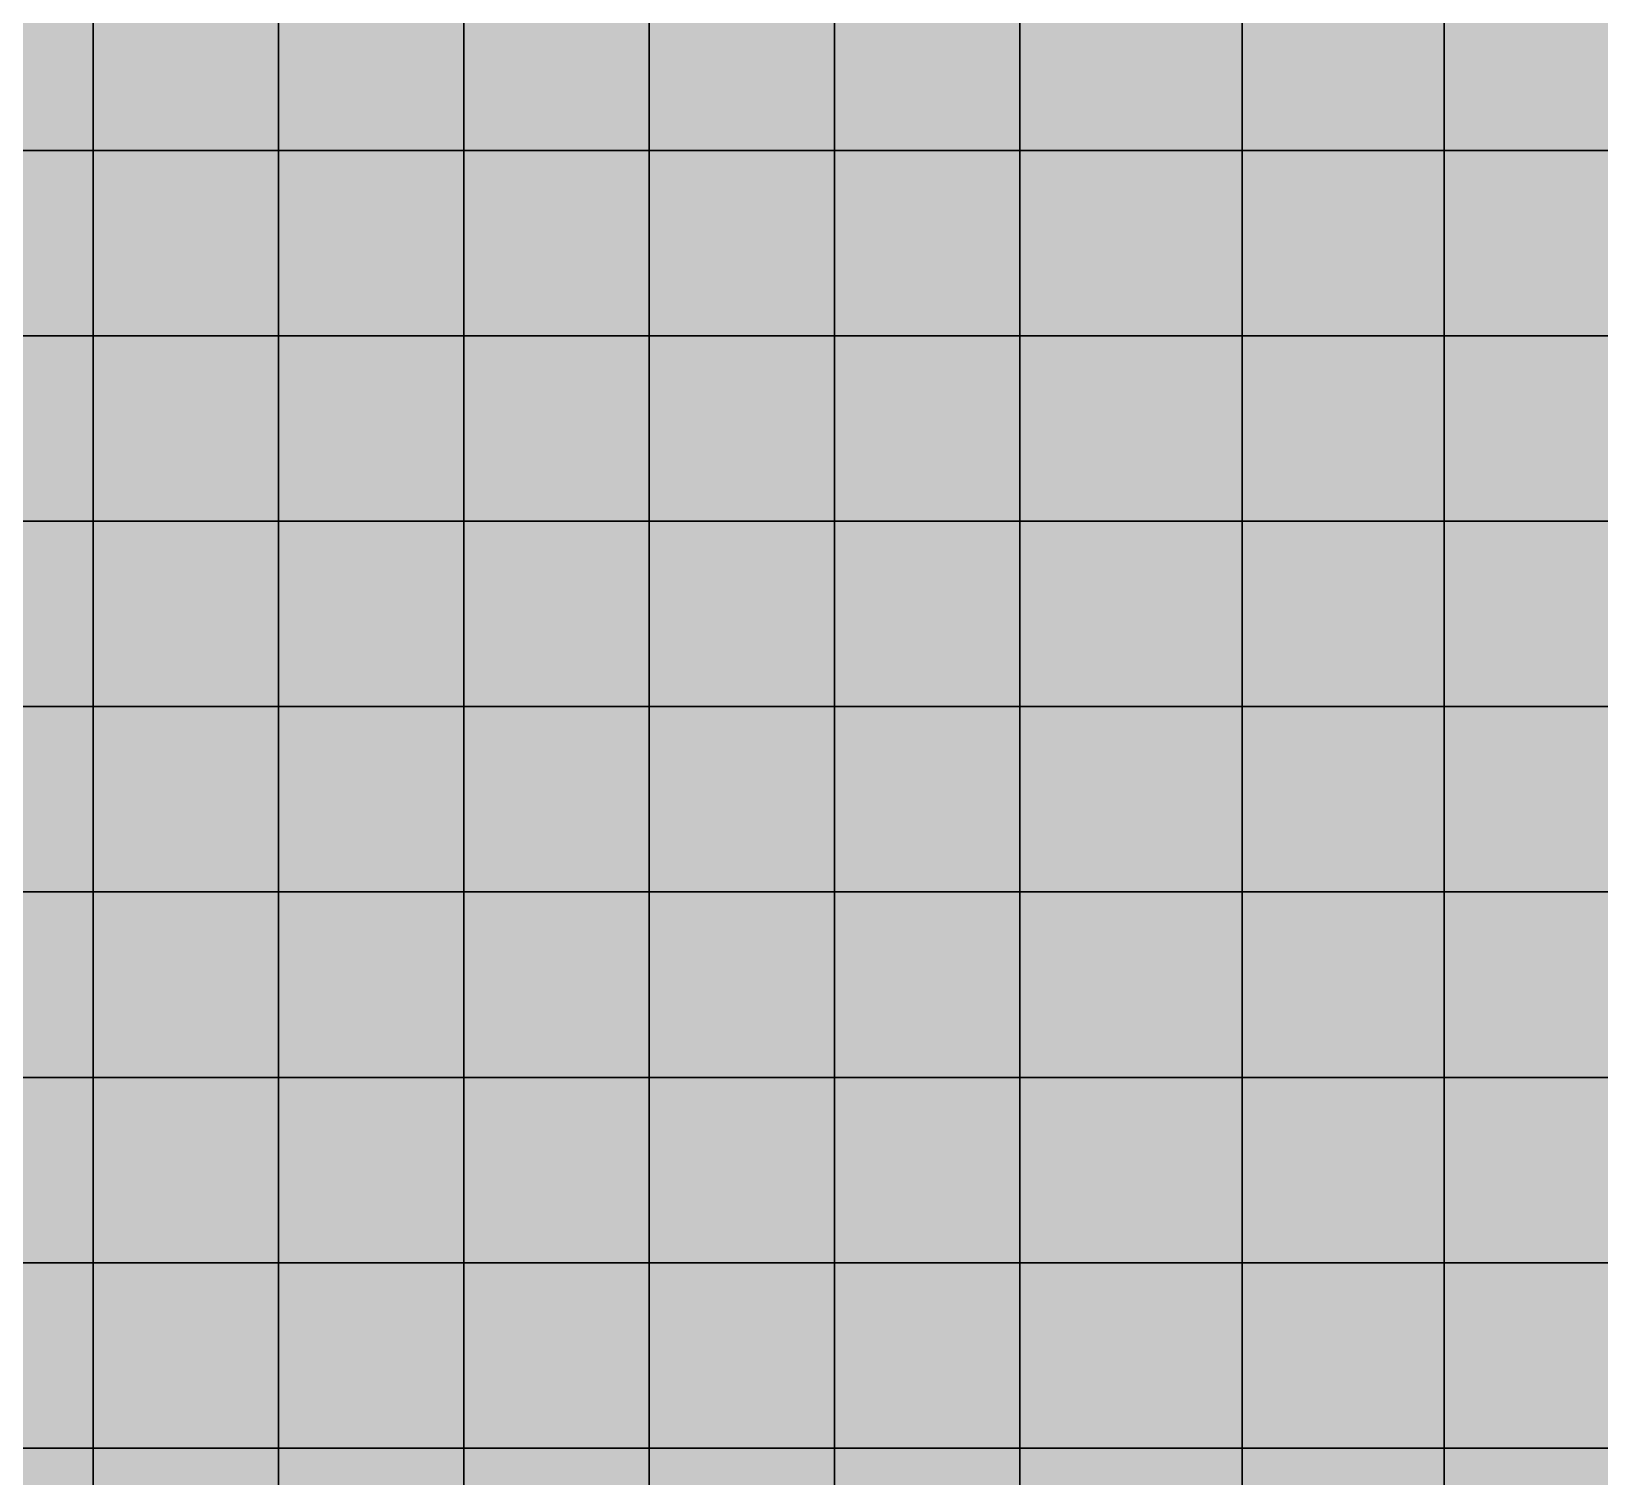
# Model space of a CAD drawing. Header units: inches. Extents: x -100 to 147, y -140 to 41.
# Drawn here: x 16.98 to 25.44, y -18.15 to -10.36 of the extents above; entities that cross this region are included whole.
import ezdxf

# ---------------------------------------------------------------- set-up
doc = ezdxf.new("R2010")
doc.units = ezdxf.units.IN
doc.header["$MEASUREMENT"] = 0
for name, color, linetype in [('Contour 1-01', 7, 'Continuous'), ('Contour 1-02', 7, 'Continuous'), ('Contour 1-03', 7, 'Continuous'), ('Contour 1-04', 7, 'Continuous'), ('Contour 1-05', 7, 'Continuous'), ('Contour 1-06', 7, 'Continuous'), ('Mesh-joint-vd-s2', 7, 'Continuous'), ('Mesh-joint-vd-s3', 7, 'Continuous'), ('Mesh-セル中詰(水中)', 7, 'Continuous'), ('Mesh-事前混合処理土', 7, 'Continuous'), ('Mesh-梁①(両端)', 7, 'Continuous'), ('Mesh-梁③(円周)', 7, 'Continuous'), ('Mesh-深層混合処理(水中)', 7, 'Continuous'), ('Undeformed Mesh-セル中詰(水中)', 7, 'Continuous'), ('Undeformed Mesh-事前混合処理土', 7, 'Continuous'), ('Undeformed Mesh-深層混合処理(水中)', 7, 'Continuous')]:
    doc.layers.add(name, color=color, linetype=linetype)

msp = doc.modelspace()

# ---------------------------------------------------------------- linework, layer by layer
at = {"color": 7, "true_color": 0xffffff, "transparency": 33554687}
for p, q in [((23.51, -11), (23.51, -10)), ((12.25, -11), (23.51, -11)), ((23.51, -12), (23.51, -11)), ((23.51, -11), (23.51, -11)), ((23.51, -11), (23.51, -11)), ((12.25, -12), (23.51, -12)), ((23.51, -13), (23.51, -12)), ((23.51, -12), (23.51, -12)), ((23.51, -12), (23.51, -12)), ((12.25, -13), (23.51, -13)), ((23.51, -14), (23.51, -13)), ((23.51, -13), (23.51, -13)), ((23.51, -13), (23.51, -13)), ((12.25, -14), (23.51, -14)), ((23.51, -15), (23.51, -14)), ((23.51, -14), (23.51, -14)), ((23.51, -14), (23.51, -14)), ((12.25, -15), (23.51, -15)), ((23.51, -16), (23.51, -15)), ((23.51, -15), (23.51, -15)), ((23.51, -15), (23.51, -15)), ((12.25, -16), (23.51, -16)), ((23.51, -17), (23.51, -16)), ((23.51, -16), (23.51, -16)), ((23.51, -16), (23.51, -16)), ((12.25, -17), (23.51, -17)), ((23.51, -18), (23.51, -17)), ((23.51, -17), (23.51, -17)), ((23.51, -17), (23.51, -17)), ((12.25, -18), (23.51, -18)), ((23.51, -19), (23.51, -18)), ((23.51, -18), (23.51, -18)), ((23.51, -18), (23.51, -18))]:
    msp.add_line(p, q, dxfattribs=at)
for points in [[(17.31103, -10), (16.31103, -10), (16.31103, -11)], [(17.31103, -10), (16.31103, -11), (17.31103, -11)], [(17.31103, -10), (17.31103, -11), (18.31103, -11)], [(17.31103, -10), (18.31103, -11), (18.31103, -10)], [(18.31103, -10), (18.31103, -11), (19.31103, -11)], [(18.31103, -10), (19.31103, -11), (19.31103, -10)], [(20.31103, -10), (19.31103, -10), (19.31103, -11)], [(20.31103, -10), (19.31103, -11), (20.31103, -11)], [(20.31103, -10), (20.31103, -11), (21.31103, -11)], [(20.31103, -10), (21.31103, -11), (21.31103, -10)], [(22.31103, -10), (21.31103, -10), (21.31103, -11)], [(22.31103, -10), (21.31103, -11), (22.31103, -11)], [(23.51, -11), (23.51, -10), (22.31103, -10)], [(23.51, -11), (22.31103, -10), (22.31103, -11)], [(23.51, -10), (23.51, -11), (24.6, -11)], [(23.51, -10), (24.6, -11), (24.6, -10)], [(24.6, -10), (24.6, -11), (25.7, -11)], [(24.6, -10), (25.7, -11), (25.7, -10)], [(17.31103, -11), (16.31103, -11), (16.31103, -12)], [(17.31103, -11), (16.31103, -12), (17.31103, -12)], [(17.31103, -11), (17.31103, -12), (18.31103, -12)], [(17.31103, -11), (18.31103, -12), (18.31103, -11)], [(18.31103, -11), (18.31103, -12), (19.31103, -12)], [(18.31103, -11), (19.31103, -12), (19.31103, -11)], [(19.31103, -11), (19.31103, -12), (20.31103, -12)], [(19.31103, -11), (20.31103, -12), (20.31103, -11)], [(20.31103, -11), (20.31103, -12), (21.31103, -12)], [(20.31103, -11), (21.31103, -12), (21.31103, -11)], [(22.31103, -11), (21.31103, -11), (21.31103, -12)], [(22.31103, -11), (21.31103, -12), (22.31103, -12)], [(23.51, -12), (23.51, -11), (22.31103, -11)], [(23.51, -12), (22.31103, -11), (22.31103, -12)], [(23.51, -11), (23.51, -12), (24.6, -12)], [(23.51, -11), (24.6, -12), (24.6, -11)], [(24.6, -11), (24.6, -12), (25.7, -12)], [(24.6, -11), (25.7, -12), (25.7, -11)], [(17.31103, -12), (16.31103, -12), (16.31103, -13)], [(17.31103, -12), (16.31103, -13), (17.31103, -13)], [(17.31103, -12), (17.31103, -13), (18.31103, -13)], [(17.31103, -12), (18.31103, -13), (18.31103, -12)], [(18.31103, -12), (18.31103, -13), (19.31103, -13)], [(18.31103, -12), (19.31103, -13), (19.31103, -12)], [(19.31103, -12), (19.31103, -13), (20.31103, -13)], [(19.31103, -12), (20.31103, -13), (20.31103, -12)], [(20.31103, -12), (20.31103, -13), (21.31103, -13)], [(20.31103, -12), (21.31103, -13), (21.31103, -12)], [(21.31103, -12), (21.31103, -13), (22.31103, -13)], [(21.31103, -12), (22.31103, -13), (22.31103, -12)], [(23.51, -13), (23.51, -12), (22.31103, -12)], [(23.51, -13), (22.31103, -12), (22.31103, -13)], [(23.51, -12), (23.51, -13), (24.6, -13)], [(23.51, -12), (24.6, -13), (24.6, -12)], [(24.6, -12), (24.6, -13), (25.7, -13)], [(24.6, -12), (25.7, -13), (25.7, -12)], [(17.31103, -13), (16.31103, -13), (16.31103, -14)], [(17.31103, -13), (16.31103, -14), (17.31103, -14)], [(17.31103, -13), (17.31103, -14), (18.31103, -14)], [(17.31103, -13), (18.31103, -14), (18.31103, -13)], [(18.31103, -13), (18.31103, -14), (19.31103, -14)], [(18.31103, -13), (19.31103, -14), (19.31103, -13)], [(19.31103, -13), (19.31103, -14), (20.31103, -14)], [(19.31103, -13), (20.31103, -14), (20.31103, -13)], [(20.31103, -13), (20.31103, -14), (21.31103, -14)], [(20.31103, -13), (21.31103, -14), (21.31103, -13)], [(22.31103, -13), (21.31103, -13), (21.31103, -14)], [(22.31103, -13), (21.31103, -14), (22.31103, -14)], [(23.51, -14), (23.51, -13), (22.31103, -13)], [(23.51, -14), (22.31103, -13), (22.31103, -14)], [(23.51, -13), (23.51, -14), (24.6, -14)], [(23.51, -13), (24.6, -14), (24.6, -13)], [(24.6, -13), (24.6, -14), (25.7, -14)], [(24.6, -13), (25.7, -14), (25.7, -13)], [(17.31103, -14), (16.31103, -14), (16.31103, -15)], [(17.31103, -14), (16.31103, -15), (17.31103, -15)], [(18.31103, -14), (17.31103, -14), (17.31103, -15)], [(18.31103, -14), (17.31103, -15), (18.31103, -15)], [(19.31103, -14), (18.31103, -14), (18.31103, -15)], [(19.31103, -14), (18.31103, -15), (19.31103, -15)], [(20.31103, -14), (19.31103, -14), (19.31103, -15)], [(20.31103, -14), (19.31103, -15), (20.31103, -15)], [(20.31103, -14), (20.31103, -15), (21.31103, -15)], [(20.31103, -14), (21.31103, -15), (21.31103, -14)], [(22.31103, -14), (21.31103, -14), (21.31103, -15)], [(22.31103, -14), (21.31103, -15), (22.31103, -15)], [(23.51, -14), (22.31103, -14), (22.31103, -15)], [(23.51, -14), (22.31103, -15), (23.51, -15)], [(24.6, -14), (23.51, -14), (23.51, -15)], [(24.6, -14), (23.51, -15), (24.6, -15)], [(25.7, -14), (24.6, -14), (24.6, -15)], [(25.7, -14), (24.6, -15), (25.7, -15)], [(17.31103, -15), (16.31103, -15), (16.31103, -16)], [(17.31103, -15), (16.31103, -16), (17.31103, -16)], [(17.31103, -15), (17.31103, -16), (18.31103, -16)], [(17.31103, -15), (18.31103, -16), (18.31103, -15)], [(18.31103, -15), (18.31103, -16), (19.31103, -16)], [(18.31103, -15), (19.31103, -16), (19.31103, -15)], [(19.31103, -15), (19.31103, -16), (20.31103, -16)], [(19.31103, -15), (20.31103, -16), (20.31103, -15)], [(20.31103, -15), (20.31103, -16), (21.31103, -16)], [(20.31103, -15), (21.31103, -16), (21.31103, -15)], [(21.31103, -15), (21.31103, -16), (22.31103, -16)], [(21.31103, -15), (22.31103, -16), (22.31103, -15)], [(22.31103, -15), (22.31103, -16), (23.51, -16)], [(22.31103, -15), (23.51, -16), (23.51, -15)], [(23.51, -16), (24.6, -16), (24.6, -15)], [(23.51, -16), (24.6, -15), (23.51, -15)], [(24.6, -15), (24.6, -16), (25.7, -16)], [(24.6, -15), (25.7, -16), (25.7, -15)], [(17.31103, -16), (16.31103, -16), (16.31103, -17)], [(17.31103, -16), (16.31103, -17), (17.31103, -17)], [(18.31103, -16), (17.31103, -16), (17.31103, -17)], [(18.31103, -16), (17.31103, -17), (18.31103, -17)], [(18.31103, -16), (18.31103, -17), (19.31103, -17)], [(18.31103, -16), (19.31103, -17), (19.31103, -16)], [(20.31103, -16), (19.31103, -16), (19.31103, -17)], [(20.31103, -16), (19.31103, -17), (20.31103, -17)], [(20.31103, -16), (20.31103, -17), (21.31103, -17)], [(20.31103, -16), (21.31103, -17), (21.31103, -16)], [(22.31103, -16), (21.31103, -16), (21.31103, -17)], [(22.31103, -16), (21.31103, -17), (22.31103, -17)], [(23.51, -16), (22.31103, -16), (22.31103, -17)], [(23.51, -16), (22.31103, -17), (23.51, -17)], [(24.6, -16), (23.51, -16), (23.51, -17)], [(24.6, -16), (23.51, -17), (24.6, -17)], [(24.6, -16), (24.6, -17), (25.7, -17)], [(24.6, -16), (25.7, -17), (25.7, -16)], [(16.31103, -18), (17.31103, -18), (17.31103, -17)], [(16.31103, -18), (17.31103, -17), (16.31103, -17)], [(17.31103, -18), (18.31103, -18), (18.31103, -17)], [(17.31103, -18), (18.31103, -17), (17.31103, -17)], [(18.31103, -17), (18.31103, -18), (19.31103, -18)], [(18.31103, -17), (19.31103, -18), (19.31103, -17)], [(19.31103, -18), (20.31103, -18), (20.31103, -17)], [(19.31103, -18), (20.31103, -17), (19.31103, -17)], [(20.31103, -17), (20.31103, -18), (21.31103, -18)], [(20.31103, -17), (21.31103, -18), (21.31103, -17)], [(21.31103, -18), (22.31103, -18), (22.31103, -17)], [(21.31103, -18), (22.31103, -17), (21.31103, -17)], [(22.31103, -18), (23.51, -18), (23.51, -17)], [(22.31103, -18), (23.51, -17), (22.31103, -17)], [(23.51, -18), (24.6, -18), (24.6, -17)], [(23.51, -18), (24.6, -17), (23.51, -17)], [(24.6, -18), (25.7, -18), (25.7, -17)], [(24.6, -18), (25.7, -17), (24.6, -17)], [(16.31103, -19), (17.31103, -19), (17.31103, -18)], [(16.31103, -19), (17.31103, -18), (16.31103, -18)], [(17.31103, -18), (17.31103, -19), (18.31103, -19)], [(17.31103, -18), (18.31103, -19), (18.31103, -18)], [(18.31103, -18), (18.31103, -19), (19.31103, -19)], [(18.31103, -18), (19.31103, -19), (19.31103, -18)], [(19.31103, -19), (20.31103, -19), (20.31103, -18)], [(19.31103, -19), (20.31103, -18), (19.31103, -18)], [(20.31103, -18), (20.31103, -19), (21.31103, -19)], [(20.31103, -18), (21.31103, -19), (21.31103, -18)], [(21.31103, -19), (22.31103, -19), (22.31103, -18)], [(21.31103, -19), (22.31103, -18), (21.31103, -18)], [(22.31103, -18), (22.31103, -19), (23.51, -19)], [(22.31103, -18), (23.51, -19), (23.51, -18)], [(23.51, -18), (23.51, -19), (24.6, -19)], [(23.51, -18), (24.6, -19), (24.6, -18)], [(24.6, -18), (24.6, -19), (25.7, -19)], [(24.6, -18), (25.7, -19), (25.7, -18)]]:
    msp.add_solid(points, dxfattribs=at)
at = {"layer": 'Contour 1-01', "color": 5, "true_color": 0x0000ff}
for points in [[(17.31103, -10), (16.31103, -10), (16.31103, -11)], [(17.31103, -10), (16.31103, -11), (17.31103, -11)], [(17.31103, -10), (17.31103, -11), (18.31103, -11)], [(17.31103, -10), (18.31103, -11), (18.31103, -10)], [(23.51, -10), (23.51, -11), (24.6, -11)], [(23.51, -10), (24.6, -11), (24.6, -10)], [(24.6, -10), (24.6, -11), (25.7, -11)], [(24.6, -10), (25.7, -11), (25.7, -10)], [(17.31103, -11), (16.31103, -11), (16.31103, -12)], [(17.31103, -11), (16.31103, -12), (17.31103, -12)], [(17.31103, -11), (17.31103, -12), (18.31103, -12)], [(17.31103, -11), (18.31103, -12), (18.31103, -11)], [(23.51, -11), (23.51, -12), (24.6, -12)], [(23.51, -11), (24.6, -12), (24.6, -11)], [(24.6, -11), (24.6, -12), (25.7, -12)], [(24.6, -11), (25.7, -12), (25.7, -11)], [(17.31103, -12), (16.31103, -12), (16.31103, -13)], [(17.31103, -12), (16.31103, -13), (17.31103, -13)], [(17.31103, -12), (17.31103, -13), (18.31103, -13)], [(17.31103, -12), (18.31103, -13), (18.31103, -12)], [(18.31103, -12), (18.31103, -13), (19.31103, -13)], [(18.31103, -12), (19.31103, -13), (19.31103, -12)], [(23.51, -12), (23.51, -13), (24.6, -13)], [(23.51, -12), (24.6, -13), (24.6, -12)], [(24.6, -12), (24.6, -13), (25.7, -13)], [(24.6, -12), (25.7, -13), (25.7, -12)], [(17.31103, -13), (16.31103, -13), (16.31103, -14)], [(17.31103, -13), (16.31103, -14), (17.31103, -14)], [(17.31103, -13), (17.31103, -14), (18.31103, -14)], [(17.31103, -13), (18.31103, -14), (18.31103, -13)], [(18.31103, -13), (18.31103, -14), (19.31103, -14)], [(18.31103, -13), (19.31103, -14), (19.31103, -13)], [(19.31103, -13), (19.31103, -14), (20.31103, -14)], [(19.31103, -13), (20.31103, -14), (20.31103, -13)], [(20.31103, -13), (20.31103, -14), (21.31103, -14)], [(20.31103, -13), (21.31103, -14), (21.31103, -13)], [(23.51, -13), (23.51, -14), (24.6, -14)], [(23.51, -13), (24.6, -14), (24.6, -13)], [(24.6, -13), (24.6, -14), (25.7, -14)], [(24.6, -13), (25.7, -14), (25.7, -13)], [(20.31103, -14), (20.31103, -15), (21.31103, -15)], [(20.31103, -14), (21.31103, -15), (21.31103, -14)], [(22.31103, -14), (21.31103, -14), (21.31103, -15)], [(22.31103, -14), (21.31103, -15), (22.31103, -15)], [(23.51, -14), (22.31103, -14), (22.31103, -15)], [(23.51, -14), (22.31103, -15), (23.51, -15)], [(25.7, -14), (24.6, -14), (24.6, -15)], [(25.7, -14), (24.6, -15), (25.7, -15)]]:
    msp.add_solid(points, dxfattribs=at)
at = {"layer": 'Contour 1-02', "color": 150, "true_color": 0x0071ff}
for points in [[(18.31103, -10), (18.31103, -11), (19.31103, -11)], [(18.31103, -10), (19.31103, -11), (19.31103, -10)], [(20.31103, -10), (19.31103, -10), (19.31103, -11)], [(20.31103, -10), (19.31103, -11), (20.31103, -11)], [(20.31103, -10), (20.31103, -11), (21.31103, -11)], [(20.31103, -10), (21.31103, -11), (21.31103, -10)], [(22.31103, -10), (21.31103, -10), (21.31103, -11)], [(22.31103, -10), (21.31103, -11), (22.31103, -11)], [(23.51, -11), (23.51, -10), (22.31103, -10)], [(23.51, -11), (22.31103, -10), (22.31103, -11)], [(18.31103, -11), (18.31103, -12), (19.31103, -12)], [(18.31103, -11), (19.31103, -12), (19.31103, -11)], [(19.31103, -11), (19.31103, -12), (20.31103, -12)], [(19.31103, -11), (20.31103, -12), (20.31103, -11)], [(20.31103, -11), (20.31103, -12), (21.31103, -12)], [(20.31103, -11), (21.31103, -12), (21.31103, -11)], [(22.31103, -11), (21.31103, -11), (21.31103, -12)], [(22.31103, -11), (21.31103, -12), (22.31103, -12)], [(23.51, -12), (23.51, -11), (22.31103, -11)], [(23.51, -12), (22.31103, -11), (22.31103, -12)], [(19.31103, -12), (19.31103, -13), (20.31103, -13)], [(19.31103, -12), (20.31103, -13), (20.31103, -12)], [(20.31103, -12), (20.31103, -13), (21.31103, -13)], [(20.31103, -12), (21.31103, -13), (21.31103, -12)], [(21.31103, -12), (21.31103, -13), (22.31103, -13)], [(21.31103, -12), (22.31103, -13), (22.31103, -12)], [(23.51, -13), (23.51, -12), (22.31103, -12)], [(23.51, -13), (22.31103, -12), (22.31103, -13)], [(22.31103, -13), (21.31103, -13), (21.31103, -14)], [(22.31103, -13), (21.31103, -14), (22.31103, -14)], [(23.51, -14), (23.51, -13), (22.31103, -13)], [(23.51, -14), (22.31103, -13), (22.31103, -14)], [(17.31103, -14), (16.31103, -14), (16.31103, -15)], [(17.31103, -14), (16.31103, -15), (17.31103, -15)], [(18.31103, -14), (17.31103, -14), (17.31103, -15)], [(18.31103, -14), (17.31103, -15), (18.31103, -15)], [(19.31103, -14), (18.31103, -14), (18.31103, -15)], [(19.31103, -14), (18.31103, -15), (19.31103, -15)], [(20.31103, -14), (19.31103, -14), (19.31103, -15)], [(20.31103, -14), (19.31103, -15), (20.31103, -15)], [(24.6, -14), (23.51, -14), (23.51, -15)], [(24.6, -14), (23.51, -15), (24.6, -15)], [(17.31103, -15), (16.31103, -15), (16.31103, -16)], [(17.31103, -15), (16.31103, -16), (17.31103, -16)], [(17.31103, -15), (17.31103, -16), (18.31103, -16)], [(17.31103, -15), (18.31103, -16), (18.31103, -15)], [(18.31103, -15), (18.31103, -16), (19.31103, -16)], [(18.31103, -15), (19.31103, -16), (19.31103, -15)], [(19.31103, -15), (19.31103, -16), (20.31103, -16)], [(19.31103, -15), (20.31103, -16), (20.31103, -15)], [(20.31103, -15), (20.31103, -16), (21.31103, -16)], [(20.31103, -15), (21.31103, -16), (21.31103, -15)], [(21.31103, -15), (21.31103, -16), (22.31103, -16)], [(21.31103, -15), (22.31103, -16), (22.31103, -15)], [(22.31103, -15), (22.31103, -16), (23.51, -16)], [(22.31103, -15), (23.51, -16), (23.51, -15)], [(24.6, -15), (24.6, -16), (25.7, -16)], [(24.6, -15), (25.7, -16), (25.7, -15)], [(18.31103, -16), (18.31103, -17), (19.31103, -17)], [(18.31103, -16), (19.31103, -17), (19.31103, -16)], [(20.31103, -16), (19.31103, -16), (19.31103, -17)], [(20.31103, -16), (19.31103, -17), (20.31103, -17)], [(20.31103, -16), (20.31103, -17), (21.31103, -17)], [(20.31103, -16), (21.31103, -17), (21.31103, -16)], [(22.31103, -16), (21.31103, -16), (21.31103, -17)], [(22.31103, -16), (21.31103, -17), (22.31103, -17)], [(23.51, -16), (22.31103, -16), (22.31103, -17)], [(23.51, -16), (22.31103, -17), (23.51, -17)], [(20.31103, -17), (20.31103, -18), (21.31103, -18)], [(20.31103, -17), (21.31103, -18), (21.31103, -17)], [(21.31103, -18), (22.31103, -18), (22.31103, -17)], [(21.31103, -18), (22.31103, -17), (21.31103, -17)]]:
    msp.add_solid(points, dxfattribs=at)
at = {"layer": 'Contour 1-03', "color": 4, "true_color": 0x00e2ff}
for points in [[(23.51, -16), (24.6, -16), (24.6, -15)], [(23.51, -16), (24.6, -15), (23.51, -15)], [(17.31103, -16), (16.31103, -16), (16.31103, -17)], [(17.31103, -16), (16.31103, -17), (17.31103, -17)], [(18.31103, -16), (17.31103, -16), (17.31103, -17)], [(18.31103, -16), (17.31103, -17), (18.31103, -17)], [(18.31103, -17), (18.31103, -18), (19.31103, -18)], [(18.31103, -17), (19.31103, -18), (19.31103, -17)], [(19.31103, -18), (20.31103, -18), (20.31103, -17)], [(19.31103, -18), (20.31103, -17), (19.31103, -17)], [(22.31103, -18), (23.51, -18), (23.51, -17)], [(22.31103, -18), (23.51, -17), (22.31103, -17)], [(20.31103, -18), (20.31103, -19), (21.31103, -19)], [(20.31103, -18), (21.31103, -19), (21.31103, -18)], [(21.31103, -19), (22.31103, -19), (22.31103, -18)], [(21.31103, -19), (22.31103, -18), (21.31103, -18)], [(22.31103, -18), (22.31103, -19), (23.51, -19)], [(22.31103, -18), (23.51, -19), (23.51, -18)]]:
    msp.add_solid(points, dxfattribs=at)
at = {"layer": 'Contour 1-04', "color": 120, "true_color": 0x00ffaa}
for points in [[(24.6, -16), (24.6, -17), (25.7, -17)], [(24.6, -16), (25.7, -17), (25.7, -16)], [(17.31103, -18), (18.31103, -18), (18.31103, -17)], [(17.31103, -18), (18.31103, -17), (17.31103, -17)], [(19.31103, -19), (20.31103, -19), (20.31103, -18)], [(19.31103, -19), (20.31103, -18), (19.31103, -18)], [(23.51, -18), (23.51, -19), (24.6, -19)], [(23.51, -18), (24.6, -19), (24.6, -18)]]:
    msp.add_solid(points, dxfattribs=at)
at = {"layer": 'Contour 1-05', "color": 100, "true_color": 0x00ff38}
for points in [[(16.31103, -18), (17.31103, -18), (17.31103, -17)], [(16.31103, -18), (17.31103, -17), (16.31103, -17)], [(18.31103, -18), (18.31103, -19), (19.31103, -19)], [(18.31103, -18), (19.31103, -19), (19.31103, -18)]]:
    msp.add_solid(points, dxfattribs=at)
at = {"layer": 'Contour 1-06', "color": 80, "true_color": 0x38ff00}
for points in [[(24.6, -16), (23.51, -16), (23.51, -17)], [(24.6, -16), (23.51, -17), (24.6, -17)], [(23.51, -18), (24.6, -18), (24.6, -17)], [(23.51, -18), (24.6, -17), (23.51, -17)], [(24.6, -18), (25.7, -18), (25.7, -17)], [(24.6, -18), (25.7, -17), (24.6, -17)], [(16.31103, -19), (17.31103, -19), (17.31103, -18)], [(16.31103, -19), (17.31103, -18), (16.31103, -18)], [(17.31103, -18), (17.31103, -19), (18.31103, -19)], [(17.31103, -18), (18.31103, -19), (18.31103, -18)], [(24.6, -18), (24.6, -19), (25.7, -19)], [(24.6, -18), (25.7, -19), (25.7, -18)]]:
    msp.add_solid(points, dxfattribs=at)
at = {"layer": 'Mesh-joint-vd-s2', "color": 18, "true_color": 0x000000, "transparency": 33554559}
for p, q in [((23.51, -11), (23.51, -11)), ((23.51, -12), (23.51, -12)), ((23.51, -13), (23.51, -13)), ((23.51, -14), (23.51, -14)), ((23.51, -15), (23.51, -15)), ((23.51, -16), (23.51, -16)), ((23.51, -17), (23.51, -17)), ((23.51, -18), (23.51, -18))]:
    msp.add_line(p, q, dxfattribs=at)
at = {"layer": 'Mesh-joint-vd-s3', "color": 18, "true_color": 0x000000, "transparency": 33554559}
for p, q in [((23.51, -11), (23.51, -11)), ((23.51, -12), (23.51, -12)), ((23.51, -13), (23.51, -13)), ((23.51, -14), (23.51, -14)), ((23.51, -15), (23.51, -15)), ((23.51, -16), (23.51, -16)), ((23.51, -17), (23.51, -17)), ((23.51, -18), (23.51, -18))]:
    msp.add_line(p, q, dxfattribs=at)
at = {"layer": 'Mesh-セル中詰(水中)', "color": 18, "true_color": 0x000000, "transparency": 33554559}
for p, q in [((17.31103, -11), (17.31103, -10)), ((17.31103, -10), (17.31103, -11)), ((18.31103, -11), (18.31103, -10)), ((18.31103, -10), (18.31103, -11)), ((19.31103, -11), (19.31103, -10)), ((19.31103, -10), (19.31103, -11)), ((20.31103, -11), (20.31103, -10)), ((20.31103, -10), (20.31103, -11)), ((21.31103, -11), (21.31103, -10)), ((21.31103, -10), (21.31103, -11)), ((22.31103, -11), (22.31103, -10)), ((22.31103, -10), (22.31103, -11)), ((23.51, -11), (23.51, -10)), ((17.31103, -11), (16.31103, -11)), ((16.31103, -11), (17.31103, -11)), ((17.31103, -12), (17.31103, -11)), ((17.31103, -11), (17.31103, -12)), ((18.31103, -11), (17.31103, -11)), ((17.31103, -11), (18.31103, -11)), ((18.31103, -12), (18.31103, -11)), ((18.31103, -11), (19.31103, -11)), ((18.31103, -11), (18.31103, -12)), ((19.31103, -11), (18.31103, -11)), ((19.31103, -12), (19.31103, -11)), ((19.31103, -11), (19.31103, -12)), ((20.31103, -11), (19.31103, -11)), ((19.31103, -11), (20.31103, -11)), ((20.31103, -12), (20.31103, -11)), ((20.31103, -11), (20.31103, -12)), ((21.31103, -11), (20.31103, -11)), ((20.31103, -11), (21.31103, -11)), ((21.31103, -12), (21.31103, -11)), ((22.31103, -11), (21.31103, -11)), ((21.31103, -11), (21.31103, -12)), ((21.31103, -11), (22.31103, -11)), ((22.31103, -12), (22.31103, -11)), ((23.51, -11), (22.31103, -11)), ((22.31103, -11), (22.31103, -12)), ((22.31103, -11), (23.51, -11)), ((23.51, -12), (23.51, -11)), ((17.31103, -12), (16.31103, -12)), ((16.31103, -12), (17.31103, -12)), ((17.31103, -13), (17.31103, -12)), ((17.31103, -12), (17.31103, -13)), ((18.31103, -12), (17.31103, -12)), ((17.31103, -12), (18.31103, -12)), ((18.31103, -13), (18.31103, -12)), ((18.31103, -12), (18.31103, -13)), ((19.31103, -12), (18.31103, -12)), ((18.31103, -12), (19.31103, -12)), ((19.31103, -13), (19.31103, -12)), ((19.31103, -12), (19.31103, -13)), ((20.31103, -12), (19.31103, -12)), ((19.31103, -12), (20.31103, -12)), ((20.31103, -13), (20.31103, -12)), ((20.31103, -12), (20.31103, -13)), ((21.31103, -12), (20.31103, -12)), ((20.31103, -12), (21.31103, -12)), ((21.31103, -13), (21.31103, -12)), ((21.31103, -12), (21.31103, -13)), ((22.31103, -12), (21.31103, -12)), ((21.31103, -12), (22.31103, -12)), ((22.31103, -13), (22.31103, -12)), ((23.51, -12), (22.31103, -12)), ((22.31103, -12), (22.31103, -13)), ((22.31103, -12), (23.51, -12)), ((23.51, -13), (23.51, -12)), ((17.31103, -13), (16.31103, -13)), ((16.31103, -13), (17.31103, -13)), ((17.31103, -14), (17.31103, -13)), ((17.31103, -13), (17.31103, -14)), ((18.31103, -13), (17.31103, -13)), ((17.31103, -13), (18.31103, -13)), ((18.31103, -14), (18.31103, -13)), ((18.31103, -13), (18.31103, -14)), ((19.31103, -13), (18.31103, -13)), ((18.31103, -13), (19.31103, -13)), ((19.31103, -14), (19.31103, -13)), ((19.31103, -13), (19.31103, -14)), ((20.31103, -13), (19.31103, -13)), ((19.31103, -13), (20.31103, -13)), ((20.31103, -14), (20.31103, -13)), ((20.31103, -13), (20.31103, -14)), ((21.31103, -13), (20.31103, -13)), ((20.31103, -13), (21.31103, -13)), ((21.31103, -14), (21.31103, -13)), ((22.31103, -13), (21.31103, -13)), ((21.31103, -13), (21.31103, -14)), ((21.31103, -13), (22.31103, -13)), ((22.31103, -14), (22.31103, -13)), ((23.51, -13), (22.31103, -13)), ((22.31103, -13), (22.31103, -14)), ((22.31103, -13), (23.51, -13)), ((23.51, -14), (23.51, -13)), ((17.31103, -14), (16.31103, -14)), ((16.31103, -14), (17.31103, -14)), ((17.31103, -15), (17.31103, -14)), ((18.31103, -14), (17.31103, -14)), ((17.31103, -14), (17.31103, -15)), ((17.31103, -14), (18.31103, -14)), ((18.31103, -15), (18.31103, -14)), ((19.31103, -14), (18.31103, -14)), ((18.31103, -14), (18.31103, -15)), ((18.31103, -14), (19.31103, -14)), ((19.31103, -15), (19.31103, -14)), ((19.31103, -14), (20.31103, -14)), ((20.31103, -14), (19.31103, -14)), ((19.31103, -14), (19.31103, -15)), ((20.31103, -15), (20.31103, -14)), ((20.31103, -14), (20.31103, -15)), ((21.31103, -14), (20.31103, -14)), ((20.31103, -14), (21.31103, -14)), ((21.31103, -15), (21.31103, -14)), ((22.31103, -14), (21.31103, -14)), ((21.31103, -14), (21.31103, -15)), ((21.31103, -14), (22.31103, -14)), ((22.31103, -15), (22.31103, -14)), ((23.51, -14), (22.31103, -14)), ((22.31103, -14), (22.31103, -15)), ((22.31103, -14), (23.51, -14)), ((23.51, -15), (23.51, -14)), ((17.31103, -15), (16.31103, -15)), ((16.31103, -15), (17.31103, -15)), ((17.31103, -16), (17.31103, -15)), ((17.31103, -15), (17.31103, -16)), ((18.31103, -15), (17.31103, -15)), ((17.31103, -15), (18.31103, -15)), ((18.31103, -16), (18.31103, -15)), ((18.31103, -15), (18.31103, -16)), ((19.31103, -15), (18.31103, -15)), ((18.31103, -15), (19.31103, -15)), ((19.31103, -16), (19.31103, -15)), ((19.31103, -15), (19.31103, -16)), ((20.31103, -15), (19.31103, -15)), ((19.31103, -15), (20.31103, -15)), ((20.31103, -16), (20.31103, -15)), ((20.31103, -15), (20.31103, -16)), ((21.31103, -15), (20.31103, -15)), ((20.31103, -15), (21.31103, -15)), ((21.31103, -16), (21.31103, -15)), ((21.31103, -15), (21.31103, -16)), ((22.31103, -15), (21.31103, -15)), ((21.31103, -15), (22.31103, -15)), ((22.31103, -16), (22.31103, -15)), ((22.31103, -15), (22.31103, -16)), ((23.51, -15), (22.31103, -15)), ((22.31103, -15), (23.51, -15)), ((23.51, -16), (23.51, -15)), ((17.31103, -16), (16.31103, -16)), ((16.31103, -16), (17.31103, -16)), ((17.31103, -17), (17.31103, -16)), ((18.31103, -16), (17.31103, -16)), ((17.31103, -16), (17.31103, -17)), ((17.31103, -16), (18.31103, -16)), ((18.31103, -17), (18.31103, -16)), ((18.31103, -16), (18.31103, -17)), ((19.31103, -16), (18.31103, -16)), ((18.31103, -16), (19.31103, -16)), ((19.31103, -17), (19.31103, -16)), ((20.31103, -16), (19.31103, -16)), ((19.31103, -16), (19.31103, -17)), ((19.31103, -16), (20.31103, -16)), ((20.31103, -17), (20.31103, -16)), ((20.31103, -16), (20.31103, -17)), ((21.31103, -16), (20.31103, -16)), ((20.31103, -16), (21.31103, -16)), ((21.31103, -17), (21.31103, -16)), ((22.31103, -16), (21.31103, -16)), ((21.31103, -16), (21.31103, -17)), ((21.31103, -16), (22.31103, -16)), ((22.31103, -17), (22.31103, -16)), ((23.51, -16), (22.31103, -16)), ((22.31103, -16), (22.31103, -17)), ((22.31103, -16), (23.51, -16)), ((23.51, -17), (23.51, -16)), ((16.31103, -17), (17.31103, -17)), ((17.31103, -17), (16.31103, -17)), ((17.31103, -18), (17.31103, -17)), ((18.31103, -17), (17.31103, -17)), ((17.31103, -17), (17.31103, -18)), ((17.31103, -17), (18.31103, -17)), ((18.31103, -18), (18.31103, -17)), ((18.31103, -17), (18.31103, -18)), ((19.31103, -17), (18.31103, -17)), ((18.31103, -17), (19.31103, -17)), ((19.31103, -18), (19.31103, -17)), ((20.31103, -17), (19.31103, -17)), ((19.31103, -17), (19.31103, -18)), ((19.31103, -17), (20.31103, -17)), ((20.31103, -18), (20.31103, -17)), ((20.31103, -17), (21.31103, -17)), ((20.31103, -17), (20.31103, -18)), ((21.31103, -17), (20.31103, -17)), ((21.31103, -18), (21.31103, -17)), ((22.31103, -17), (21.31103, -17)), ((21.31103, -17), (21.31103, -18)), ((21.31103, -17), (22.31103, -17)), ((22.31103, -18), (22.31103, -17)), ((23.51, -17), (22.31103, -17)), ((22.31103, -17), (22.31103, -18)), ((22.31103, -17), (23.51, -17)), ((23.51, -18), (23.51, -17)), ((17.31103, -18), (16.31103, -18)), ((16.31103, -18), (17.31103, -18)), ((17.31103, -19), (17.31103, -18)), ((17.31103, -18), (17.31103, -19)), ((18.31103, -18), (17.31103, -18)), ((17.31103, -18), (18.31103, -18)), ((18.31103, -19), (18.31103, -18)), ((18.31103, -18), (18.31103, -19)), ((19.31103, -18), (18.31103, -18)), ((18.31103, -18), (19.31103, -18)), ((19.31103, -19), (19.31103, -18)), ((20.31103, -18), (19.31103, -18)), ((19.31103, -18), (19.31103, -19)), ((19.31103, -18), (20.31103, -18)), ((20.31103, -19), (20.31103, -18)), ((20.31103, -18), (20.31103, -19)), ((21.31103, -18), (20.31103, -18)), ((20.31103, -18), (21.31103, -18)), ((21.31103, -19), (21.31103, -18)), ((22.31103, -18), (21.31103, -18)), ((21.31103, -18), (21.31103, -19)), ((21.31103, -18), (22.31103, -18)), ((22.31103, -19), (22.31103, -18)), ((22.31103, -18), (22.31103, -19)), ((23.51, -18), (22.31103, -18)), ((22.31103, -18), (23.51, -18)), ((23.51, -19), (23.51, -18))]:
    msp.add_line(p, q, dxfattribs=at)
at = {"layer": 'Mesh-事前混合処理土', "color": 18, "true_color": 0x000000, "transparency": 33554559}
for p, q in [((24.6, -16), (23.51, -16)), ((23.51, -16), (23.51, -17)), ((24.6, -17), (24.6, -16)), ((24.6, -16), (24.6, -17)), ((25.7, -16), (24.6, -16)), ((24.6, -17), (23.51, -17)), ((23.51, -17), (23.51, -18)), ((23.51, -17), (24.6, -17)), ((24.6, -18), (24.6, -17)), ((25.7, -17), (24.6, -17)), ((24.6, -17), (24.6, -18)), ((24.6, -17), (25.7, -17)), ((23.51, -18), (23.51, -19)), ((24.6, -18), (23.51, -18)), ((23.51, -18), (24.6, -18)), ((24.6, -19), (24.6, -18)), ((24.6, -18), (24.6, -19)), ((25.7, -18), (24.6, -18)), ((24.6, -18), (25.7, -18))]:
    msp.add_line(p, q, dxfattribs=at)
at = {"layer": 'Mesh-梁①(両端)', "color": 18, "true_color": 0x000000, "transparency": 33554559}
for p, q in [((23.51, -11), (23.51, -10)), ((23.51, -12), (23.51, -11)), ((23.51, -13), (23.51, -12)), ((23.51, -14), (23.51, -13)), ((23.51, -15), (23.51, -14)), ((23.51, -16), (23.51, -15)), ((23.51, -17), (23.51, -16)), ((23.51, -18), (23.51, -17)), ((23.51, -19), (23.51, -18))]:
    msp.add_line(p, q, dxfattribs=at)
at = {"layer": 'Mesh-梁③(円周)', "color": 18, "true_color": 0x000000, "transparency": 33554559}
for p, q in [((12.25, -11), (23.51, -11)), ((12.25, -12), (23.51, -12)), ((12.25, -13), (23.51, -13)), ((12.25, -14), (23.51, -14)), ((12.25, -15), (23.51, -15)), ((12.25, -16), (23.51, -16)), ((12.25, -17), (23.51, -17)), ((12.25, -18), (23.51, -18))]:
    msp.add_line(p, q, dxfattribs=at)
at = {"layer": 'Mesh-深層混合処理(水中)', "color": 18, "true_color": 0x000000, "transparency": 33554559}
for p, q in [((23.51, -10), (23.51, -11)), ((24.6, -11), (24.6, -10)), ((24.6, -10), (24.6, -11)), ((23.51, -11), (23.51, -12)), ((24.6, -11), (23.51, -11)), ((23.51, -11), (24.6, -11)), ((24.6, -12), (24.6, -11)), ((24.6, -11), (24.6, -12)), ((25.7, -11), (24.6, -11)), ((24.6, -11), (25.7, -11)), ((23.51, -12), (23.51, -13)), ((24.6, -12), (23.51, -12)), ((23.51, -12), (24.6, -12)), ((24.6, -13), (24.6, -12)), ((24.6, -12), (24.6, -13)), ((25.7, -12), (24.6, -12)), ((24.6, -12), (25.7, -12)), ((23.51, -13), (23.51, -14)), ((24.6, -13), (23.51, -13)), ((23.51, -13), (24.6, -13)), ((24.6, -14), (24.6, -13)), ((24.6, -13), (24.6, -14)), ((25.7, -13), (24.6, -13)), ((24.6, -13), (25.7, -13)), ((24.6, -14), (23.51, -14)), ((23.51, -14), (23.51, -15)), ((23.51, -14), (24.6, -14)), ((24.6, -15), (24.6, -14)), ((25.7, -14), (24.6, -14)), ((24.6, -14), (24.6, -15)), ((24.6, -14), (25.7, -14)), ((24.6, -15), (23.51, -15)), ((23.51, -15), (23.51, -16)), ((23.51, -15), (24.6, -15)), ((24.6, -16), (24.6, -15)), ((24.6, -15), (24.6, -16)), ((25.7, -15), (24.6, -15)), ((24.6, -15), (25.7, -15)), ((23.51, -16), (24.6, -16)), ((24.6, -16), (25.7, -16))]:
    msp.add_line(p, q, dxfattribs=at)
at = {"layer": 'Undeformed Mesh-セル中詰(水中)', "color": 8, "true_color": 0x808080, "transparency": 33554687}
for p, q in [((17.31103, -11), (17.31103, -10)), ((17.31103, -10), (17.31103, -11)), ((18.31103, -11), (18.31103, -10)), ((18.31103, -10), (18.31103, -11)), ((19.31103, -11), (19.31103, -10)), ((19.31103, -10), (19.31103, -11)), ((20.31103, -11), (20.31103, -10)), ((20.31103, -10), (20.31103, -11)), ((21.31103, -11), (21.31103, -10)), ((21.31103, -10), (21.31103, -11)), ((22.31103, -11), (22.31103, -10)), ((22.31103, -10), (22.31103, -11)), ((23.51, -11), (23.51, -10)), ((17.31103, -11), (16.31103, -11)), ((16.31103, -11), (17.31103, -11)), ((17.31103, -12), (17.31103, -11)), ((17.31103, -11), (17.31103, -12)), ((18.31103, -11), (17.31103, -11)), ((17.31103, -11), (18.31103, -11)), ((18.31103, -12), (18.31103, -11)), ((18.31103, -11), (19.31103, -11)), ((18.31103, -11), (18.31103, -12)), ((19.31103, -11), (18.31103, -11)), ((19.31103, -12), (19.31103, -11)), ((19.31103, -11), (19.31103, -12)), ((20.31103, -11), (19.31103, -11)), ((19.31103, -11), (20.31103, -11)), ((20.31103, -12), (20.31103, -11)), ((20.31103, -11), (20.31103, -12)), ((21.31103, -11), (20.31103, -11)), ((20.31103, -11), (21.31103, -11)), ((21.31103, -12), (21.31103, -11)), ((22.31103, -11), (21.31103, -11)), ((21.31103, -11), (21.31103, -12)), ((21.31103, -11), (22.31103, -11)), ((22.31103, -12), (22.31103, -11)), ((23.51, -11), (22.31103, -11)), ((22.31103, -11), (22.31103, -12)), ((22.31103, -11), (23.51, -11)), ((23.51, -12), (23.51, -11)), ((17.31103, -12), (16.31103, -12)), ((16.31103, -12), (17.31103, -12)), ((17.31103, -13), (17.31103, -12)), ((17.31103, -12), (17.31103, -13)), ((18.31103, -12), (17.31103, -12)), ((17.31103, -12), (18.31103, -12)), ((18.31103, -13), (18.31103, -12)), ((18.31103, -12), (18.31103, -13)), ((19.31103, -12), (18.31103, -12)), ((18.31103, -12), (19.31103, -12)), ((19.31103, -13), (19.31103, -12)), ((19.31103, -12), (19.31103, -13)), ((20.31103, -12), (19.31103, -12)), ((19.31103, -12), (20.31103, -12)), ((20.31103, -13), (20.31103, -12)), ((20.31103, -12), (20.31103, -13)), ((21.31103, -12), (20.31103, -12)), ((20.31103, -12), (21.31103, -12)), ((21.31103, -13), (21.31103, -12)), ((21.31103, -12), (21.31103, -13)), ((22.31103, -12), (21.31103, -12)), ((21.31103, -12), (22.31103, -12)), ((22.31103, -13), (22.31103, -12)), ((23.51, -12), (22.31103, -12)), ((22.31103, -12), (22.31103, -13)), ((22.31103, -12), (23.51, -12)), ((23.51, -13), (23.51, -12)), ((17.31103, -13), (16.31103, -13)), ((16.31103, -13), (17.31103, -13)), ((17.31103, -14), (17.31103, -13)), ((17.31103, -13), (17.31103, -14)), ((18.31103, -13), (17.31103, -13)), ((17.31103, -13), (18.31103, -13)), ((18.31103, -14), (18.31103, -13)), ((18.31103, -13), (18.31103, -14)), ((19.31103, -13), (18.31103, -13)), ((18.31103, -13), (19.31103, -13)), ((19.31103, -14), (19.31103, -13)), ((19.31103, -13), (19.31103, -14)), ((20.31103, -13), (19.31103, -13)), ((19.31103, -13), (20.31103, -13)), ((20.31103, -14), (20.31103, -13)), ((20.31103, -13), (20.31103, -14)), ((21.31103, -13), (20.31103, -13)), ((20.31103, -13), (21.31103, -13)), ((21.31103, -14), (21.31103, -13)), ((22.31103, -13), (21.31103, -13)), ((21.31103, -13), (21.31103, -14)), ((21.31103, -13), (22.31103, -13)), ((22.31103, -14), (22.31103, -13)), ((23.51, -13), (22.31103, -13)), ((22.31103, -13), (22.31103, -14)), ((22.31103, -13), (23.51, -13)), ((23.51, -14), (23.51, -13)), ((17.31103, -14), (16.31103, -14)), ((16.31103, -14), (17.31103, -14)), ((17.31103, -15), (17.31103, -14)), ((18.31103, -14), (17.31103, -14)), ((17.31103, -14), (17.31103, -15)), ((17.31103, -14), (18.31103, -14)), ((18.31103, -15), (18.31103, -14)), ((19.31103, -14), (18.31103, -14)), ((18.31103, -14), (18.31103, -15)), ((18.31103, -14), (19.31103, -14)), ((19.31103, -15), (19.31103, -14)), ((19.31103, -14), (20.31103, -14)), ((20.31103, -14), (19.31103, -14)), ((19.31103, -14), (19.31103, -15)), ((20.31103, -15), (20.31103, -14)), ((20.31103, -14), (20.31103, -15)), ((21.31103, -14), (20.31103, -14)), ((20.31103, -14), (21.31103, -14)), ((21.31103, -15), (21.31103, -14)), ((22.31103, -14), (21.31103, -14)), ((21.31103, -14), (21.31103, -15)), ((21.31103, -14), (22.31103, -14)), ((22.31103, -15), (22.31103, -14)), ((23.51, -14), (22.31103, -14)), ((22.31103, -14), (22.31103, -15)), ((22.31103, -14), (23.51, -14)), ((23.51, -15), (23.51, -14)), ((17.31103, -15), (16.31103, -15)), ((16.31103, -15), (17.31103, -15)), ((17.31103, -16), (17.31103, -15)), ((17.31103, -15), (17.31103, -16)), ((18.31103, -15), (17.31103, -15)), ((17.31103, -15), (18.31103, -15)), ((18.31103, -16), (18.31103, -15)), ((18.31103, -15), (18.31103, -16)), ((19.31103, -15), (18.31103, -15)), ((18.31103, -15), (19.31103, -15)), ((19.31103, -16), (19.31103, -15)), ((19.31103, -15), (19.31103, -16)), ((20.31103, -15), (19.31103, -15)), ((19.31103, -15), (20.31103, -15)), ((20.31103, -16), (20.31103, -15)), ((20.31103, -15), (20.31103, -16)), ((21.31103, -15), (20.31103, -15)), ((20.31103, -15), (21.31103, -15)), ((21.31103, -16), (21.31103, -15)), ((21.31103, -15), (21.31103, -16)), ((22.31103, -15), (21.31103, -15)), ((21.31103, -15), (22.31103, -15)), ((22.31103, -16), (22.31103, -15)), ((22.31103, -15), (22.31103, -16)), ((23.51, -15), (22.31103, -15)), ((22.31103, -15), (23.51, -15)), ((23.51, -16), (23.51, -15)), ((17.31103, -16), (16.31103, -16)), ((16.31103, -16), (17.31103, -16)), ((17.31103, -17), (17.31103, -16)), ((18.31103, -16), (17.31103, -16)), ((17.31103, -16), (17.31103, -17)), ((17.31103, -16), (18.31103, -16)), ((18.31103, -17), (18.31103, -16)), ((18.31103, -16), (18.31103, -17)), ((19.31103, -16), (18.31103, -16)), ((18.31103, -16), (19.31103, -16)), ((19.31103, -17), (19.31103, -16)), ((20.31103, -16), (19.31103, -16)), ((19.31103, -16), (19.31103, -17)), ((19.31103, -16), (20.31103, -16)), ((20.31103, -17), (20.31103, -16)), ((20.31103, -16), (20.31103, -17)), ((21.31103, -16), (20.31103, -16)), ((20.31103, -16), (21.31103, -16)), ((21.31103, -17), (21.31103, -16)), ((22.31103, -16), (21.31103, -16)), ((21.31103, -16), (21.31103, -17)), ((21.31103, -16), (22.31103, -16)), ((22.31103, -17), (22.31103, -16)), ((23.51, -16), (22.31103, -16)), ((22.31103, -16), (22.31103, -17)), ((22.31103, -16), (23.51, -16)), ((23.51, -17), (23.51, -16)), ((16.31103, -17), (17.31103, -17)), ((17.31103, -17), (16.31103, -17)), ((17.31103, -18), (17.31103, -17)), ((18.31103, -17), (17.31103, -17)), ((17.31103, -17), (17.31103, -18)), ((17.31103, -17), (18.31103, -17)), ((18.31103, -18), (18.31103, -17)), ((18.31103, -17), (18.31103, -18)), ((19.31103, -17), (18.31103, -17)), ((18.31103, -17), (19.31103, -17)), ((19.31103, -18), (19.31103, -17)), ((20.31103, -17), (19.31103, -17)), ((19.31103, -17), (19.31103, -18)), ((19.31103, -17), (20.31103, -17)), ((20.31103, -18), (20.31103, -17)), ((20.31103, -17), (21.31103, -17)), ((20.31103, -17), (20.31103, -18)), ((21.31103, -17), (20.31103, -17)), ((21.31103, -18), (21.31103, -17)), ((22.31103, -17), (21.31103, -17)), ((21.31103, -17), (21.31103, -18)), ((21.31103, -17), (22.31103, -17)), ((22.31103, -18), (22.31103, -17)), ((23.51, -17), (22.31103, -17)), ((22.31103, -17), (22.31103, -18)), ((22.31103, -17), (23.51, -17)), ((23.51, -18), (23.51, -17)), ((17.31103, -18), (16.31103, -18)), ((16.31103, -18), (17.31103, -18)), ((17.31103, -19), (17.31103, -18)), ((17.31103, -18), (17.31103, -19)), ((18.31103, -18), (17.31103, -18)), ((17.31103, -18), (18.31103, -18)), ((18.31103, -19), (18.31103, -18)), ((18.31103, -18), (18.31103, -19)), ((19.31103, -18), (18.31103, -18)), ((18.31103, -18), (19.31103, -18)), ((19.31103, -19), (19.31103, -18)), ((20.31103, -18), (19.31103, -18)), ((19.31103, -18), (19.31103, -19)), ((19.31103, -18), (20.31103, -18)), ((20.31103, -19), (20.31103, -18)), ((20.31103, -18), (20.31103, -19)), ((21.31103, -18), (20.31103, -18)), ((20.31103, -18), (21.31103, -18)), ((21.31103, -19), (21.31103, -18)), ((22.31103, -18), (21.31103, -18)), ((21.31103, -18), (21.31103, -19)), ((21.31103, -18), (22.31103, -18)), ((22.31103, -19), (22.31103, -18)), ((22.31103, -18), (22.31103, -19)), ((23.51, -18), (22.31103, -18)), ((22.31103, -18), (23.51, -18)), ((23.51, -19), (23.51, -18))]:
    msp.add_line(p, q, dxfattribs=at)
at = {"layer": 'Undeformed Mesh-事前混合処理土', "color": 8, "true_color": 0x808080, "transparency": 33554687}
for p, q in [((24.6, -16), (23.51, -16)), ((23.51, -16), (23.51, -17)), ((24.6, -17), (24.6, -16)), ((24.6, -16), (24.6, -17)), ((25.7, -16), (24.6, -16)), ((24.6, -17), (23.51, -17)), ((23.51, -17), (23.51, -18)), ((23.51, -17), (24.6, -17)), ((24.6, -18), (24.6, -17)), ((25.7, -17), (24.6, -17)), ((24.6, -17), (24.6, -18)), ((24.6, -17), (25.7, -17)), ((23.51, -18), (23.51, -19)), ((24.6, -18), (23.51, -18)), ((23.51, -18), (24.6, -18)), ((24.6, -19), (24.6, -18)), ((24.6, -18), (24.6, -19)), ((25.7, -18), (24.6, -18)), ((24.6, -18), (25.7, -18))]:
    msp.add_line(p, q, dxfattribs=at)
at = {"layer": 'Undeformed Mesh-深層混合処理(水中)', "color": 8, "true_color": 0x808080, "transparency": 33554687}
for p, q in [((23.51, -10), (23.51, -11)), ((24.6, -11), (24.6, -10)), ((24.6, -10), (24.6, -11)), ((23.51, -11), (23.51, -12)), ((24.6, -11), (23.51, -11)), ((23.51, -11), (24.6, -11)), ((24.6, -12), (24.6, -11)), ((24.6, -11), (24.6, -12)), ((25.7, -11), (24.6, -11)), ((24.6, -11), (25.7, -11)), ((23.51, -12), (23.51, -13)), ((24.6, -12), (23.51, -12)), ((23.51, -12), (24.6, -12)), ((24.6, -13), (24.6, -12)), ((24.6, -12), (24.6, -13)), ((25.7, -12), (24.6, -12)), ((24.6, -12), (25.7, -12)), ((23.51, -13), (23.51, -14)), ((24.6, -13), (23.51, -13)), ((23.51, -13), (24.6, -13)), ((24.6, -14), (24.6, -13)), ((24.6, -13), (24.6, -14)), ((25.7, -13), (24.6, -13)), ((24.6, -13), (25.7, -13)), ((24.6, -14), (23.51, -14)), ((23.51, -14), (23.51, -15)), ((23.51, -14), (24.6, -14)), ((24.6, -15), (24.6, -14)), ((25.7, -14), (24.6, -14)), ((24.6, -14), (24.6, -15)), ((24.6, -14), (25.7, -14)), ((24.6, -15), (23.51, -15)), ((23.51, -15), (23.51, -16)), ((23.51, -15), (24.6, -15)), ((24.6, -16), (24.6, -15)), ((24.6, -15), (24.6, -16)), ((25.7, -15), (24.6, -15)), ((24.6, -15), (25.7, -15)), ((23.51, -16), (24.6, -16)), ((24.6, -16), (25.7, -16))]:
    msp.add_line(p, q, dxfattribs=at)

doc.saveas('drawing.dxf')
